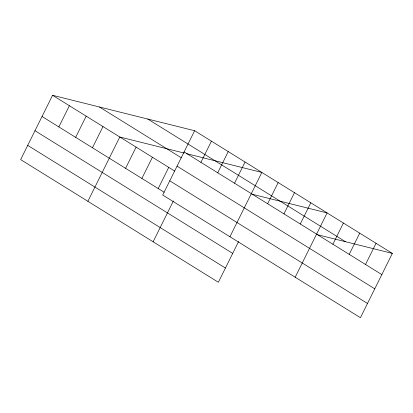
<?xml version="1.0" encoding="UTF-8"?>
<svg xmlns="http://www.w3.org/2000/svg" width="413" height="413" viewBox="0 0 413 413"><rect width="100%" height="100%" fill="white"/><g stroke="black" fill="none" stroke-linecap="round" stroke-linejoin="round"><path stroke-width="0.62" d="M194.631 130.73L162.712 195.034L360.43 317.705L392.35 253.401L194.631 130.73L52.57 95.295L20.65 159.599L218.369 282.27L238.637 241.435M58.852 126.915L69.374 105.723M75.662 137.343L86.183 116.151M92.466 147.771L102.987 126.579M87.876 201.307L119.791 137.002L184.183 153.068M125.583 168.318L136.104 147.126M141.896 178.437L152.418 157.245M158.21 188.56L168.726 167.363M153.12 241.786L173.388 200.955M200.919 162.35L211.441 141.158M217.723 172.779L228.244 151.586M234.532 183.207L245.048 162.015M229.938 236.742L261.857 172.438L186.599 153.667M267.65 203.754L278.166 182.561M283.958 213.872L294.479 192.68M300.272 223.996L310.793 202.798M295.187 277.221L327.101 212.922L251.847 194.151M332.893 244.233L343.415 223.041M349.207 254.356L359.728 233.164M365.515 264.475L376.036 243.283M317.091 234.63L392.35 253.401M147.751 119.037L345.469 241.708M184.11 151.927L381.829 274.593M99.45 106.993L181.353 157.807M177.048 166.15L374.767 288.821M52.57 95.295L174.709 171.075M169.774 180.806L367.493 303.478M42.049 116.492L164.188 192.272M34.986 130.714L232.705 253.386M27.712 145.371L225.431 268.042"/></g></svg>
